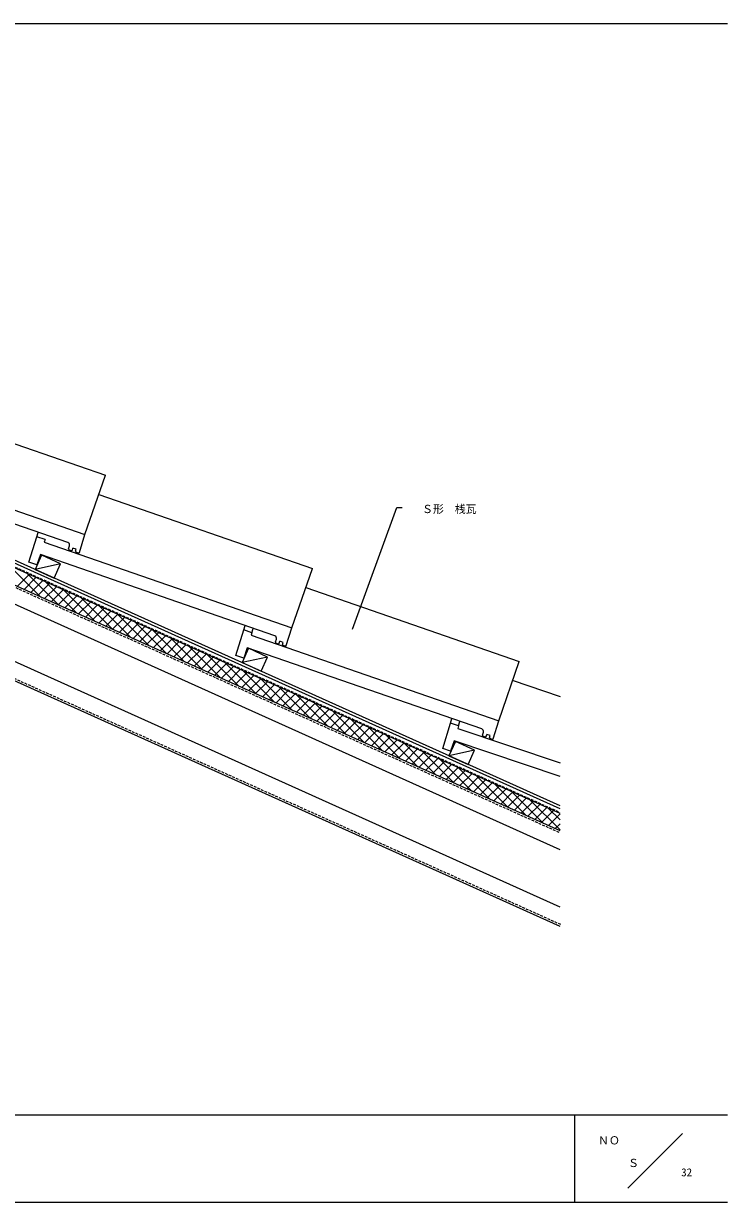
# Model space of a CAD drawing. Units: millimetres, scale not verified. Extents: x -203 to 197, y -138 to 132.
# Drawn here: x 35.5 to 196.8, y -138.4 to 131.6 of the extents above; entities that cross this region are included whole.
import ezdxf
from ezdxf.enums import TextEntityAlignment as Align

# ---------------------------------------------------------------- set-up
doc = ezdxf.new("R2010")
doc.units = ezdxf.units.MM
doc.header["$LTSCALE"] = 0.5
doc.linetypes.add('DASHED1', pattern=[1.8, 1.2, -0.6])
for name, color, linetype, lineweight in [('0-0', 5, 'Continuous', 18), ('1-0', 7, 'Continuous', 18), ('1-1', 7, 'Continuous', 18), ('1-2', 3, 'Continuous', 18), ('1-3', 7, 'Continuous', 18)]:
    doc.layers.add(name, color=color, linetype=linetype, lineweight=lineweight)
doc.styles.add('ＭＳ ゴシック', font='')
doc.styles.get('ＭＳ ゴシック').set_extended_font_data('MS Gothic')

msp = doc.modelspace()

# ---------------------------------------------------------------- linework, layer by layer
at = {"layer": '0-0'}
for p, q in [((-203.2432, 131.6351), (196.7568, 131.6351)), ((196.7568, -118.3649), (-203.2433, -118.3649)), ((161.7568, -138.3649), (161.7568, -118.3649)), ((186.4865, -122.5541), (173.9189, -135.1216)), ((196.7568, -138.3649), (-203.2432, -138.3649))]:
    msp.add_line(p, q, dxfattribs=at)
at = {"layer": '1-0'}
for p, q in [((158.3911, -48.1847), (-12.4533, 28.6953)), ((158.3911, -49.2812), (-12.4533, 27.5987)), ((158.3911, -47.5267), (-4.966, 25.984)), ((43.939, 7.8787), (38.1016, 6.6035)), ((42.4788, 4.6338), (43.939, 7.8787)), ((91.3589, -13.4603), (85.5215, -14.7354)), ((91.3589, -13.4603), (86.9989, -11.4524)), ((89.8987, -16.7052), (91.3589, -13.4603)), ((89.8987, -16.7052), (91.3589, -13.4603)), ((135.1531, -29.2135), (135.459, -28.1954)), ((138.796, -34.7612), (132.9414, -36.0744))]:
    msp.add_line(p, q, dxfattribs=at)
for points in [[(39.5789, 9.8865), (38.1016, 6.6035), (42.4788, 4.6338)], [(39.5789, 9.8865), (38.1016, 6.6035), (42.4788, 4.6338)], [(39.5789, 9.8865), (38.1016, 6.6035), (42.4788, 4.6338)], [(42.4788, 4.6338), (43.939, 7.8786), (39.6075, 9.8734)], [(86.9988, -11.4525), (85.5215, -14.7354), (89.8987, -16.7052)], [(86.9988, -11.4525), (85.5215, -14.7354), (89.8987, -16.7052)]]:
    msp.add_lwpolyline(points, dxfattribs=at)
msp.add_lwpolyline([(137.3187, -38.0441), (138.796, -34.7612), (134.4187, -32.7915), (132.9414, -36.0744)], close=True, dxfattribs=at)
at = {"layer": '1-1', "linetype": 'DASHED1'}
for p, q in [((-12.4533, 27.8481), (158.2012, -48.9465)), ((158.2023, -53.6484), (-12.6421, 23.2315)), ((158.5798, -74.7412), (-12.2645, 2.1388))]:
    msp.add_line(p, q, dxfattribs=at)
at = {"layer": '1-1'}
for p, q in [((158.3911, -53.229), (-12.4533, 23.651)), ((158.3911, -57.6153), (-12.4533, 19.2647)), ((158.3911, -70.7743), (-12.4533, 6.1056)), ((32.2674, 7.4744), (39.4451, 0.2967)), ((34.0136, 2.7409), (36.7362, 5.4634)), ((36.3815, 5.623), (43.5592, -1.5546)), ((35.5742, 2.0387), (38.2967, 4.7612)), ((37.1347, 1.3364), (39.8572, 4.059)), ((38.6952, 0.6342), (41.4177, 3.3568)), ((40.4956, 3.7717), (47.6732, -3.4059)), ((158.3911, -75.1607), (-12.4533, 1.7193)), ((40.2557, -0.068), (42.9782, 2.6545)), ((41.8162, -0.7703), (44.5387, 1.9523)), ((43.3767, -1.4725), (46.0993, 1.2501)), ((44.6097, 1.9204), (51.7873, -5.2573)), ((44.9372, -2.1747), (47.6598, 0.5478)), ((48.7237, 0.0691), (55.9014, -7.1086)), ((46.4977, -2.877), (49.2203, -0.1544)), ((48.0583, -3.5792), (50.7808, -0.8566)), ((49.6188, -4.2814), (52.3413, -1.5589)), ((51.1793, -4.9837), (53.9018, -2.2611)), ((52.8378, -1.7823), (60.0154, -8.9599)), ((52.7398, -5.6859), (55.4623, -2.9633)), ((54.3003, -6.3881), (57.0229, -3.6656)), ((55.8608, -7.0903), (58.5834, -4.3678)), ((56.9518, -3.6336), (64.1295, -10.8112)), ((57.4213, -7.7926), (60.1439, -5.07)), ((58.9818, -8.4948), (61.7044, -5.7722)), ((60.5423, -9.197), (63.2649, -6.4745)), ((61.0659, -5.4849), (68.2436, -12.6626)), ((62.1029, -9.8993), (64.8254, -7.1767)), ((63.6634, -10.6015), (66.3859, -7.8789)), ((65.18, -7.3363), (72.3576, -14.5139)), ((65.2239, -11.3037), (67.9464, -8.5812)), ((66.7844, -12.006), (69.507, -9.2834)), ((68.3449, -12.7082), (71.0675, -9.9856)), ((69.2941, -9.1876), (76.4717, -16.3652)), ((69.9054, -13.4104), (72.628, -10.6879)), ((71.4659, -14.1126), (74.1885, -11.3901)), ((73.0264, -14.8149), (75.749, -12.0923)), ((73.4081, -11.0389), (80.5858, -18.2166)), ((74.587, -15.5171), (77.3095, -12.7945)), ((76.1475, -16.2193), (78.87, -13.4968)), ((77.5222, -12.8903), (84.6998, -20.0679)), ((77.708, -16.9216), (80.4305, -14.199)), ((79.2685, -17.6238), (81.991, -14.9012)), ((80.829, -18.326), (83.5516, -15.6035)), ((81.6362, -14.7416), (88.8139, -21.9192)), ((82.3895, -19.0283), (85.112, -16.3057)), ((83.95, -19.7305), (86.6726, -17.0079)), ((85.5105, -20.4327), (88.2331, -17.7101)), ((85.7503, -16.5929), (92.9279, -23.7705)), ((87.071, -21.1349), (89.7936, -18.4124)), ((89.8644, -18.4442), (97.042, -25.6219)), ((88.6315, -21.8372), (91.3541, -19.1146)), ((90.192, -22.5394), (92.9146, -19.8168)), ((91.7525, -23.2416), (94.4751, -20.5191)), ((93.313, -23.9438), (96.0356, -21.2213)), ((93.9784, -20.2955), (101.156, -27.4732)), ((94.8735, -24.6461), (97.5961, -21.9235)), ((96.434, -25.3483), (99.1566, -22.6257)), ((97.9946, -26.0505), (100.7171, -23.328)), ((98.0925, -22.1469), (105.2701, -29.3245)), ((99.555, -26.7528), (102.2776, -24.0302)), ((102.2066, -23.9982), (109.3842, -31.1759)), ((101.1156, -27.455), (103.8381, -24.7324)), ((102.6761, -28.1572), (105.3986, -25.4347)), ((104.2366, -28.8594), (106.9592, -26.1369)), ((105.7971, -29.5617), (108.5197, -26.8391)), ((106.3206, -25.8495), (113.4982, -33.0272)), ((107.3576, -30.2639), (110.0802, -27.5413)), ((108.9181, -30.9661), (111.6406, -28.2436)), ((110.4347, -27.7009), (117.6123, -34.8785)), ((110.4786, -31.6684), (113.2012, -28.9458)), ((112.0391, -32.3706), (114.7617, -29.648)), ((114.5488, -29.5522), (121.7264, -36.7298)), ((113.5996, -33.0728), (116.3222, -30.3503)), ((115.1602, -33.775), (117.8827, -31.0525)), ((116.7206, -34.4773), (119.4432, -31.7547)), ((118.6628, -31.4035), (125.8405, -38.5812)), ((118.2811, -35.1795), (121.0037, -32.4569)), ((119.8416, -35.8817), (122.5642, -33.1592)), ((121.4021, -36.5839), (124.1247, -33.8614)), ((122.7769, -33.2549), (129.9545, -40.4325)), ((122.9626, -37.2862), (125.6852, -34.5636)), ((124.5232, -37.9884), (127.2457, -35.2658)), ((126.0837, -38.6906), (128.8062, -35.9681)), ((126.891, -35.1062), (134.0686, -42.2839)), ((127.6442, -39.3929), (130.3667, -36.6703)), ((129.2047, -40.0951), (131.9272, -37.3725)), ((131.005, -36.9575), (138.1826, -44.1352)), ((130.7652, -40.7973), (133.4878, -38.0748)), ((132.3257, -41.4995), (135.0483, -38.777)), ((133.8862, -42.2018), (136.6088, -39.4792)), ((135.1191, -38.8089), (142.2967, -45.9865)), ((135.4467, -42.904), (138.1693, -40.1814)), ((137.0072, -43.6062), (139.7298, -40.8837)), ((138.5678, -44.3085), (141.2903, -41.5859)), ((139.2331, -40.6602), (146.4108, -47.8378)), ((140.1283, -45.0107), (142.8508, -42.2881)), ((141.6887, -45.7129), (144.4113, -42.9904)), ((143.3472, -42.5115), (150.5249, -49.6892)), ((143.2493, -46.4151), (145.9718, -43.6926)), ((144.8098, -47.1174), (147.5323, -44.3948)), ((146.3703, -47.8196), (149.0928, -45.097)), ((147.4612, -44.3628), (154.6389, -51.5405)), ((147.9308, -48.5218), (150.6533, -45.7993)), ((149.4913, -49.2241), (152.2138, -46.5015)), ((151.0518, -49.9263), (153.7743, -47.2037)), ((151.5753, -46.2142), (158.3911, -53.0299)), ((152.6123, -50.6285), (155.3349, -47.906)), ((155.6894, -48.0655), (158.3911, -50.7672)), ((154.1728, -51.3307), (156.8954, -48.6082)), ((155.7333, -52.033), (158.3911, -49.3752)), ((157.2938, -52.7352), (158.3911, -51.638))]:
    msp.add_line(p, q, dxfattribs=at)
at = {"layer": '1-2', "color": 7}
for p, q in [((-4.4257, 48.4796), (54.2159, 28.1902)), ((49.5076, 14.5817), (54.2159, 28.1902)), ((52.6919, 23.7853), (101.6359, 6.8512)), ((38.482, 14.0992), (38.829, 15.1019)), ((96.9275, -6.7573), (101.6359, 6.8512)), ((100.1119, 2.4464), (149.0558, -14.4878)), ((85.902, -7.2398), (86.2489, -6.2371)), ((87.793, -7.8941), (88.1073, -6.8801)), ((144.3474, -28.0962), (149.0558, -14.4878)), ((147.4217, -18.7795), (158.3911, -22.4679)), ((133.2564, -28.5757), (133.6005, -27.5524))]:
    msp.add_line(p, q, dxfattribs=at)
at = {"layer": '1-2'}
for p, q in [((-7.2245, 34.2105), (49.5076, 14.5817)), ((45.6117, 12.7551), (-8.1131, 31.3434)), ((36.6753, 8.2696), (38.482, 14.0992)), ((40.3731, 13.4449), (38.482, 14.0992)), ((48.2439, 10.5045), (49.5076, 14.5817)), ((40.3731, 13.4449), (40.1954, 12.8715)), ((40.1954, 12.8715), (96.9275, -6.7573)), ((45.7817, 11.3426), (45.9887, 12.0105)), ((45.9073, 11.0944), (46.3801, 10.9308)), ((46.6365, 11.0606), (46.774, 11.5043)), ((47.5304, 11.2425), (46.774, 11.5043)), ((47.3891, 10.7864), (47.5304, 11.2425)), ((38.4894, 7.6419), (36.6753, 8.2696)), ((39.3068, 10.0044), (38.4868, 7.6343)), ((93.0317, -8.5838), (39.3068, 10.0044)), ((47.9875, 10.3747), (47.5147, 10.5382)), ((84.0952, -13.0694), (85.902, -7.2398)), ((87.793, -7.8941), (85.9019, -7.2398)), ((87.793, -7.8941), (87.6153, -8.4675)), ((95.6638, -10.8345), (96.9275, -6.7573)), ((87.6153, -8.4675), (144.3474, -28.0962)), ((93.2016, -9.9964), (93.4086, -9.3285)), ((93.3273, -10.2446), (93.8, -10.4082)), ((94.0565, -10.2783), (94.194, -9.8347)), ((94.9504, -10.0964), (94.194, -9.8347)), ((94.809, -10.5525), (94.9504, -10.0964)), ((85.9093, -13.697), (84.0952, -13.0694)), ((86.7267, -11.3345), (85.9067, -13.7047)), ((140.4516, -29.9228), (86.7267, -11.3345)), ((95.4074, -10.9643), (94.9346, -10.8007)), ((131.5006, -34.4209), (133.2564, -28.5757)), ((135.1531, -29.2135), (133.2564, -28.5757)), ((135.1531, -29.2135), (134.9805, -29.7884)), ((143.0838, -32.1735), (144.3474, -28.0962)), ((134.9805, -29.7884), (158.3911, -37.6602)), ((140.6215, -31.3353), (140.8285, -30.6674)), ((140.7472, -31.5835), (141.2199, -31.7471)), ((141.4764, -31.6173), (141.6139, -31.1737)), ((142.3703, -31.4354), (141.6139, -31.1737)), ((142.2289, -31.8915), (142.3703, -31.4354)), ((142.8273, -32.3033), (142.3546, -32.1397)), ((133.3202, -35.0327), (131.5006, -34.4209)), ((134.1169, -32.6631), (133.3176, -35.0403)), ((158.3911, -40.8252), (134.1169, -32.6631))]:
    msp.add_line(p, q, dxfattribs=at)
for centre, radius, start, end in [((45.4156, 12.1881), 0.6, 342.78041, 70.91435), ((45.9727, 11.2834), 0.2, 162.78029, 250.91174), ((46.4454, 11.1198), 0.2, 250.91174, 342.78267), ((47.5801, 10.7272), 0.2, 162.78267, 250.91623), ((48.0529, 10.5637), 0.2, 250.9151, 342.78369), ((92.8355, -9.1509), 0.6, 342.78041, 70.91435), ((93.3927, -10.0556), 0.2, 162.78029, 250.91174), ((93.8654, -10.2192), 0.2, 250.91174, 342.78267), ((95.0001, -10.6117), 0.2, 162.78267, 250.91623), ((95.4728, -10.7753), 0.2, 250.9151, 342.78369), ((140.2554, -30.4898), 0.6, 342.78041, 70.91435), ((140.8126, -31.3946), 0.2, 162.78029, 250.91174), ((141.2853, -31.5581), 0.2, 250.91174, 342.78267), ((142.42, -31.9507), 0.2, 162.78267, 250.91623), ((142.8927, -32.1143), 0.2, 250.9151, 342.78369)]:
    msp.add_arc(centre, radius, start, end, dxfattribs=at)
at = {"layer": '1-3'}
msp.add_lwpolyline([(110.8212, -7.0714), (120.9676, 20.8055), (122.2415, 20.8055)], dxfattribs=at)

# ---------------------------------------------------------------- texts
at = {"layer": '0-0', "color": 7, "style": 'ＭＳ ゴシック'}
for s, p in [('ＮＯ', (167.1021, -125.6345)), ('Ｓ', (173.9788, -130.8109))]:
    msp.add_text(s, height=1.833, dxfattribs=at).set_placement(p, align=Align.BOTTOM_LEFT)
at = {"layer": '1-1', "style": 'ＭＳ ゴシック'}
msp.add_text('32', height=1.833, dxfattribs=at).set_placement((186.1627, -132.9368), align=Align.BOTTOM_LEFT)
at = {"layer": '1-3', "style": 'ＭＳ ゴシック'}
msp.add_text('Ｓ形\u3000桟瓦', height=1.833, dxfattribs=at).set_placement((126.7716, 18.9747), align=Align.BOTTOM_LEFT)

doc.saveas('drawing.dxf')
